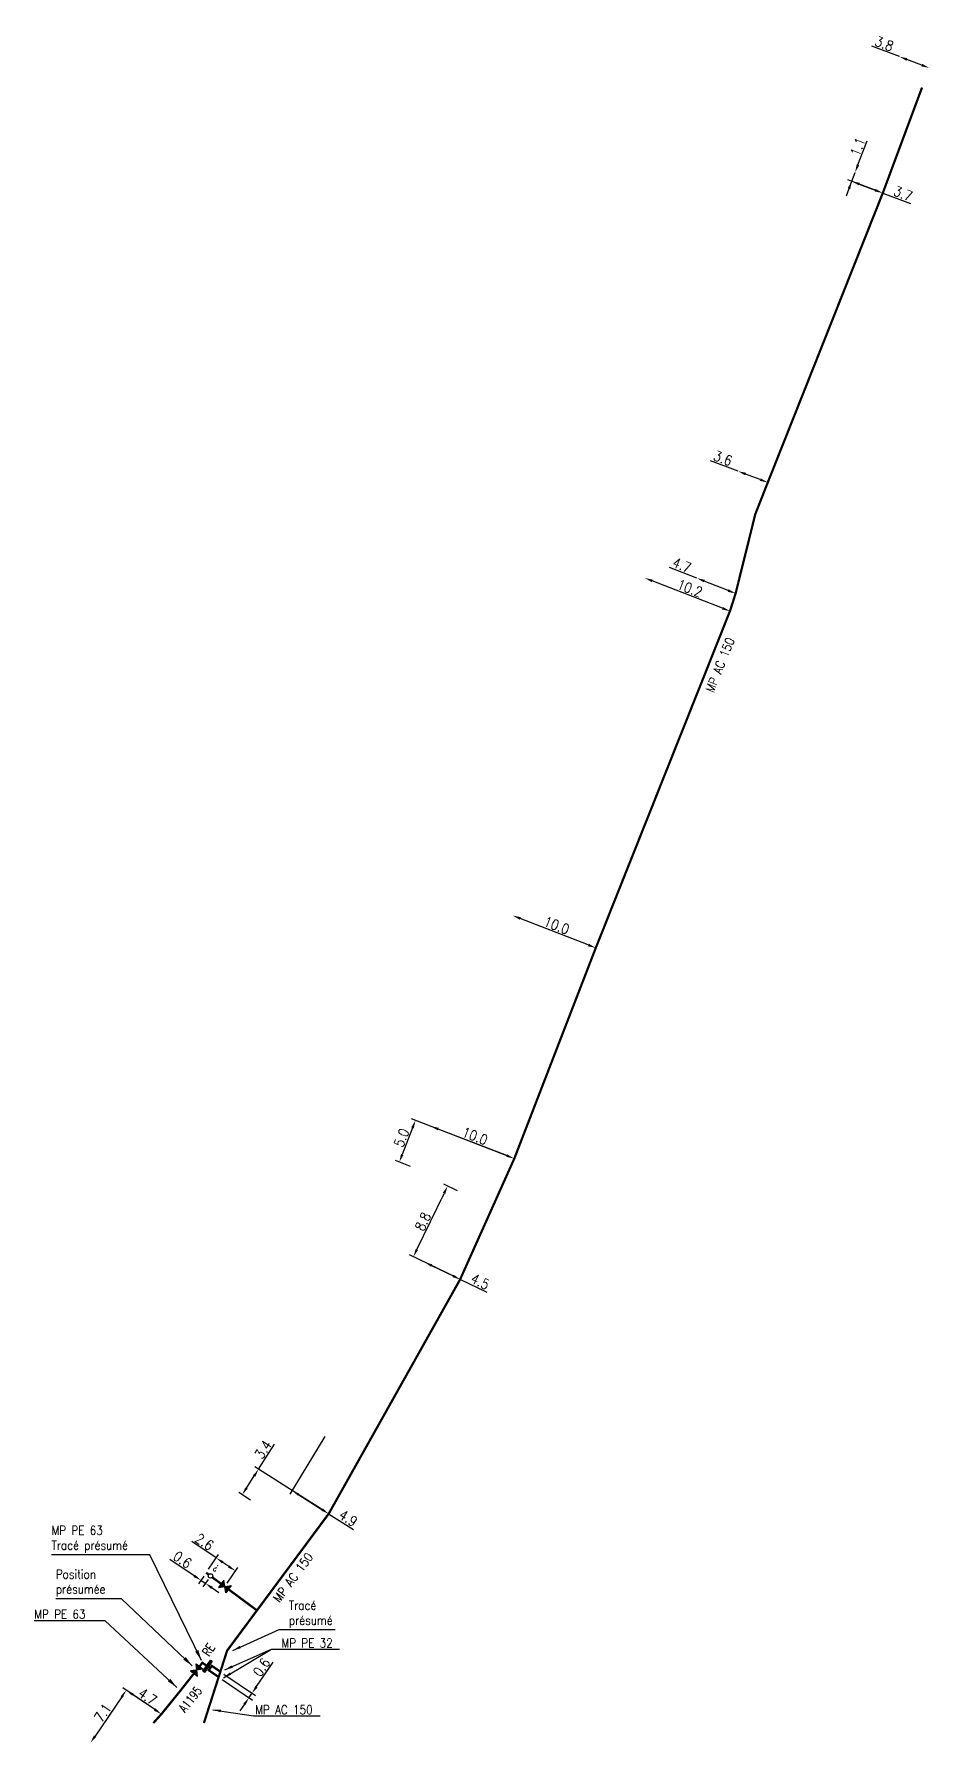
# Model space of a CAD drawing. Header units: millimetres. Extents: x 184308 to 185001, y 126998 to 128012.
# Drawn here: x 184900.9 to 185001, y 126997.8 to 127188.5 of the extents above; entities that cross this region are included whole.
import ezdxf
from ezdxf.enums import TextEntityAlignment as Align

# ---------------------------------------------------------------- set-up
doc = ezdxf.new("R2010")
doc.units = ezdxf.units.MM
doc.header["$PDMODE"] = 34
doc.linetypes.add('G_RAC_AP', pattern=[3.5, 2, -1.5])
doc.layers.get('0').update_dxf_attribs({"linetype": 'CONTINUOUS'})
doc.layers.get('DEFPOINTS').update_dxf_attribs({"linetype": 'CONTINUOUS'})
for name, color, linetype in [('G_120', 4, 'CONTINUOUS'), ('G_170', 7, 'CONTINUOUS'), ('G_300', 7, 'CONTINUOUS'), ('G_340', 7, 'CONTINUOUS')]:
    doc.layers.add(name, color=color, linetype=linetype)
doc.styles.add('G_ROMANS', font='ROMANS.SHX', dxfattribs={"width": 0.75})
doc.styles.get("Standard").update_dxf_attribs({"font": 'romans.shx', "width": 0.85})
doc.linetypes.add('G_typB_AP', pattern='A,5,-0.3,["o",Standard,S=1.5,R=0,X=0,Y=-0.5],-1.65', length=6.95)
doc.linetypes.add('G_TYPB_PE', pattern='A,5,-0.3,["o",Standard,S=1.5,R=0,X=0,Y=-0.5],-1.65', length=6.95)
doc.dimstyles.get("Standard").update_dxf_attribs({"dimtxt": 1.5, "dimasz": 1.2, "dimexe": 0.625, "dimexo": 0.625, "dimgap": 0.25, "dimtad": 1, "dimdec": 1, "dimzin": 0, "dimdsep": 46, "dimtxsty": 'Standard', "dimcen": -0.5, "dimadec": 0, "dimazin": 0, "dimtfac": 1, "dimtdec": 1, "dimtmove": 0, "dimatfit": 3, "dimfxl": 0, "dimtolj": 1, "dimtzin": 0, "dimarcsym": 0})

# ---------------------------------------------------------------- blocks, each defined once
blk = doc.blocks.new('*D188')
at = {"layer": 'DEFPOINTS', "color": 0, "linetype": 'Continuous', "transparency": 16777216}
for p in [(184941.68, 127062.61), (184954.51, 127063), (184943.38, 127061.95)]:
    blk.add_point(p, dxfattribs=at)
at = {"layer": 'G_120', "color": 0, "linetype": 'Continuous', "lineweight": -2, "transparency": 16777216}
for p, q in [((184943.16, 127066.43), (184942.01, 127063.45)), ((184954.07, 127063.17), (184943.05, 127067.44)), ((184942.94, 127062.12), (184941.25, 127062.78))]:
    blk.add_line(p, q, dxfattribs=at)
at = {"layer": 'G_120', "color": 0, "linetype": 'Continuous', "transparency": 16777216}
for points in [[(184943.02, 127066.49), (184943.3, 127066.38), (184943.49, 127067.27)], [(184941.87, 127063.5), (184942.15, 127063.4), (184941.68, 127062.61)]]:
    blk.add_solid(points, dxfattribs=at)
at = {"layer": 'G_120', "color": 0, "linetype": 'Continuous', "transparency": 16777216, "insert": (184941.93, 127065.32), "char_height": 1.125, "attachment_point": 5, "rotation": 68.8178}
blk.add_mtext('\\A1;5.0', dxfattribs=at)
blk = doc.blocks.new('*D189')
at = {"layer": 'DEFPOINTS', "color": 0, "linetype": 'Continuous', "transparency": 16777216}
for p in [(184945.19, 127066.62), (184945.19, 127066.62), (184954.51, 127063)]:
    blk.add_point(p, dxfattribs=at)
at = {"layer": 'G_120', "color": 0, "linetype": 'Continuous', "lineweight": -2, "transparency": 16777216}
blk.add_line((184953.67, 127063.33), (184946.02, 127066.29), dxfattribs=at)
at = {"layer": 'G_120', "color": 0, "linetype": 'Continuous', "transparency": 16777216}
for points in [[(184946.08, 127066.43), (184945.97, 127066.15), (184945.19, 127066.62)], [(184953.72, 127063.47), (184953.62, 127063.19), (184954.51, 127063)]]:
    blk.add_solid(points, dxfattribs=at)
at = {"layer": 'G_120', "color": 0, "linetype": 'Continuous', "transparency": 16777216, "insert": (184950.12, 127065.51), "char_height": 1.125, "attachment_point": 5, "rotation": 338.8178}
blk.add_mtext('\\A1;10.0', dxfattribs=at)
blk = doc.blocks.new('*D190')
at = {"layer": 'DEFPOINTS', "color": 0, "linetype": 'Continuous', "transparency": 16777216}
for p in [(184944.48, 127051.45), (184944.48, 127051.45), (184948.49, 127049.51)]:
    blk.add_point(p, dxfattribs=at)
at = {"layer": 'G_120', "color": 0, "linetype": 'Continuous', "lineweight": -2, "transparency": 16777216}
for p, q in [((184945.29, 127051.06), (184947.68, 127049.9)), ((184948.49, 127049.51), (184951.44, 127048.08))]:
    blk.add_line(p, q, dxfattribs=at)
at = {"layer": 'G_120', "color": 0, "linetype": 'Continuous', "transparency": 16777216}
for points in [[(184945.36, 127051.19), (184945.23, 127050.92), (184944.48, 127051.45)], [(184947.74, 127050.04), (184947.61, 127049.77), (184948.49, 127049.51)]]:
    blk.add_solid(points, dxfattribs=at)
at = {"layer": 'G_120', "color": 0, "linetype": 'Continuous', "transparency": 16777216, "insert": (184950.7, 127049.27), "char_height": 1.125, "attachment_point": 5, "rotation": 334.1463}
blk.add_mtext('\\A1;4.5', dxfattribs=at)
blk = doc.blocks.new('*D191')
at = {"layer": 'DEFPOINTS', "color": 0, "linetype": 'Continuous', "transparency": 16777216}
for p in [(184954.33, 127090.13), (184954.33, 127090.13), (184963.6, 127086.51)]:
    blk.add_point(p, dxfattribs=at)
at = {"layer": 'G_120', "color": 0, "linetype": 'Continuous', "lineweight": -2, "transparency": 16777216}
blk.add_line((184962.76, 127086.84), (184955.17, 127089.8), dxfattribs=at)
at = {"layer": 'G_120', "color": 0, "linetype": 'Continuous', "transparency": 16777216}
for points in [[(184955.23, 127089.94), (184955.12, 127089.66), (184954.33, 127090.13)], [(184962.82, 127086.98), (184962.71, 127086.7), (184963.6, 127086.51)]]:
    blk.add_solid(points, dxfattribs=at)
at = {"layer": 'G_120', "color": 0, "linetype": 'Continuous', "transparency": 16777216, "insert": (184959.24, 127089.02), "char_height": 1.125, "attachment_point": 5, "rotation": 338.7024}
blk.add_mtext('\\A1;10.0', dxfattribs=at)
blk = doc.blocks.new('*D192')
at = {"layer": 'DEFPOINTS', "color": 0, "linetype": 'Continuous', "transparency": 16777216}
for p in [(184974.88, 127127.78), (184974.88, 127127.78), (184979.2, 127126.07)]:
    blk.add_point(p, dxfattribs=at)
at = {"layer": 'G_120', "color": 0, "linetype": 'Continuous', "lineweight": -2, "transparency": 16777216}
for p, q in [((184974.88, 127127.78), (184971.83, 127128.98)), ((184978.36, 127126.4), (184975.71, 127127.45))]:
    blk.add_line(p, q, dxfattribs=at)
at = {"layer": 'G_120', "color": 0, "linetype": 'Continuous', "transparency": 16777216}
for points in [[(184975.77, 127127.59), (184975.66, 127127.31), (184974.88, 127127.78)], [(184978.42, 127126.54), (184978.31, 127126.26), (184979.2, 127126.07)]]:
    blk.add_solid(points, dxfattribs=at)
at = {"layer": 'G_120', "color": 0, "linetype": 'Continuous', "transparency": 16777216, "insert": (184973.21, 127129.24), "char_height": 1.125, "attachment_point": 5, "rotation": 338.4115}
blk.add_mtext('\\A1;4.7', dxfattribs=at)
blk = doc.blocks.new('*D193')
at = {"layer": 'DEFPOINTS', "color": 0, "linetype": 'Continuous', "transparency": 16777216}
for p in [(184969.07, 127127.8), (184969.07, 127127.8), (184978.57, 127124.1)]:
    blk.add_point(p, dxfattribs=at)
at = {"layer": 'G_120', "color": 0, "linetype": 'Continuous', "lineweight": -2, "transparency": 16777216}
blk.add_line((184977.73, 127124.42), (184969.9, 127127.47), dxfattribs=at)
at = {"layer": 'G_120', "color": 0, "linetype": 'Continuous', "transparency": 16777216}
for points in [[(184969.96, 127127.61), (184969.85, 127127.33), (184969.07, 127127.8)], [(184977.79, 127124.56), (184977.68, 127124.28), (184978.57, 127124.1)]]:
    blk.add_solid(points, dxfattribs=at)
at = {"layer": 'G_120', "color": 0, "linetype": 'Continuous', "transparency": 16777216, "insert": (184974.09, 127126.65), "char_height": 1.125, "attachment_point": 5, "rotation": 338.7024}
blk.add_mtext('\\A1;10.2', dxfattribs=at)
blk = doc.blocks.new('*D194')
at = {"layer": 'DEFPOINTS', "color": 0, "linetype": 'Continuous', "transparency": 16777216}
for p in [(184979.47, 127139.72), (184979.47, 127139.72), (184982.79, 127138.46)]:
    blk.add_point(p, dxfattribs=at)
at = {"layer": 'G_120', "color": 0, "linetype": 'Continuous', "lineweight": -2, "transparency": 16777216}
for p, q in [((184979.47, 127139.72), (184976.41, 127140.88)), ((184981.95, 127138.78), (184980.31, 127139.4))]:
    blk.add_line(p, q, dxfattribs=at)
at = {"layer": 'G_120', "color": 0, "linetype": 'Continuous', "transparency": 16777216}
for points in [[(184980.37, 127139.54), (184980.26, 127139.26), (184979.47, 127139.72)], [(184982, 127138.92), (184981.9, 127138.64), (184982.79, 127138.46)]]:
    blk.add_solid(points, dxfattribs=at)
at = {"layer": 'G_120', "color": 0, "linetype": 'Continuous', "transparency": 16777216, "insert": (184977.78, 127141.16), "char_height": 1.125, "attachment_point": 5, "rotation": 339.2217}
blk.add_mtext('\\A1;3.6', dxfattribs=at)
blk = doc.blocks.new('*D195')
at = {"layer": 'DEFPOINTS', "color": 0, "linetype": 'Continuous', "transparency": 16777216}
for p in [(184992.53, 127173.06), (184992.53, 127173.06), (184995.62, 127170.76)]:
    blk.add_point(p, dxfattribs=at)
at = {"layer": 'G_120', "color": 0, "linetype": 'Continuous', "lineweight": -2, "transparency": 16777216}
for p, q in [((184992.85, 127173.9), (184993.88, 127176.58)), ((184992.16, 127172.08), (184992.53, 127173.06)), ((184991.84, 127171.24), (184991.52, 127170.4)), ((184995.18, 127170.93), (184991.72, 127172.25))]:
    blk.add_line(p, q, dxfattribs=at)
at = {"layer": 'G_120', "color": 0, "linetype": 'Continuous', "transparency": 16777216}
for points in [[(184992.71, 127173.96), (184992.99, 127173.85), (184992.53, 127173.06)], [(184991.7, 127171.3), (184991.98, 127171.19), (184992.16, 127172.08)]]:
    blk.add_solid(points, dxfattribs=at)
at = {"layer": 'G_120', "color": 0, "linetype": 'Continuous', "transparency": 16777216, "insert": (184992.83, 127175.93), "char_height": 1.125, "attachment_point": 5, "rotation": 69.0898}
blk.add_mtext('\\A1;1.1', dxfattribs=at)
blk = doc.blocks.new('*D196')
at = {"layer": 'DEFPOINTS', "color": 0, "linetype": 'Continuous', "transparency": 16777216}
for p in [(184992.53, 127173.06), (184992.16, 127172.08), (184995.62, 127170.76)]:
    blk.add_point(p, dxfattribs=at)
at = {"layer": 'G_120', "color": 0, "linetype": 'Continuous', "lineweight": -2, "transparency": 16777216}
for p, q in [((184992.37, 127172.63), (184991.99, 127171.65)), ((184993, 127171.76), (184994.77, 127171.08)), ((184995.62, 127170.76), (184998.72, 127169.58))]:
    blk.add_line(p, q, dxfattribs=at)
at = {"layer": 'G_120', "color": 0, "linetype": 'Continuous', "transparency": 16777216}
for points in [[(184993.05, 127171.9), (184992.95, 127171.62), (184992.16, 127172.08)], [(184994.83, 127171.22), (184994.72, 127170.94), (184995.62, 127170.76)]]:
    blk.add_solid(points, dxfattribs=at)
at = {"layer": 'G_120', "color": 0, "linetype": 'Continuous', "transparency": 16777216, "insert": (184997.88, 127170.7), "char_height": 1.125, "attachment_point": 5, "rotation": 339.0898}
blk.add_mtext('\\A1;3.7', dxfattribs=at)
blk = doc.blocks.new('*D197')
at = {"layer": 'DEFPOINTS', "color": 0, "linetype": 'Continuous', "transparency": 16777216}
for p in [(184997.47, 127185.99), (184997.47, 127185.99), (185000.81, 127184.73)]:
    blk.add_point(p, dxfattribs=at)
at = {"layer": 'G_120', "color": 0, "linetype": 'Continuous', "lineweight": -2, "transparency": 16777216}
for p, q in [((184997.47, 127185.99), (184994.4, 127187.15)), ((184999.97, 127185.04), (184998.31, 127185.67)), ((185000.98, 127185.16), (185000.98, 127185.16))]:
    blk.add_line(p, q, dxfattribs=at)
at = {"layer": 'G_120', "color": 0, "linetype": 'Continuous', "transparency": 16777216}
for points in [[(184998.36, 127185.81), (184998.26, 127185.53), (184997.47, 127185.99)], [(185000.02, 127185.18), (184999.92, 127184.9), (185000.81, 127184.73)]]:
    blk.add_solid(points, dxfattribs=at)
at = {"layer": 'G_120', "color": 0, "linetype": 'Continuous', "transparency": 16777216, "insert": (184995.78, 127187.43), "char_height": 1.125, "attachment_point": 5, "rotation": 339.3255}
blk.add_mtext('\\A1;3.8', dxfattribs=at)
blk = doc.blocks.new('*D198')
at = {"layer": 'DEFPOINTS', "color": 0, "linetype": 'Continuous', "transparency": 16777216}
for p in [(184924.15, 127025.47), (184925.47, 127024.63), (184933.8, 127023.35)]:
    blk.add_point(p, dxfattribs=at)
at = {"layer": 'G_120', "color": 0, "linetype": 'Continuous', "lineweight": -2, "transparency": 16777216}
for p, q in [((184925.98, 127028.34), (184927.76, 127031.14)), ((184933.41, 127023.61), (184925.58, 127028.59)), ((184924.63, 127026.23), (184925.49, 127027.58)), ((184925.07, 127024.89), (184923.76, 127025.72))]:
    blk.add_line(p, q, dxfattribs=at)
at = {"layer": 'G_120', "color": 0, "linetype": 'Continuous', "transparency": 16777216}
for points in [[(184925.37, 127027.66), (184925.62, 127027.5), (184925.98, 127028.34)], [(184924.51, 127026.31), (184924.76, 127026.15), (184924.15, 127025.47)]]:
    blk.add_solid(points, dxfattribs=at)
at = {"layer": 'G_120', "color": 0, "linetype": 'Continuous', "transparency": 16777216, "insert": (184926.48, 127030.52), "char_height": 1.125, "attachment_point": 5, "rotation": 57.509}
blk.add_mtext('\\A1;3.4', dxfattribs=at)
blk = doc.blocks.new('*D199')
at = {"layer": 'DEFPOINTS', "color": 0, "linetype": 'Continuous', "transparency": 16777216}
for p in [(184933.63, 127032.39), (184929.71, 127025.96), (184933.8, 127023.35)]:
    blk.add_point(p, dxfattribs=at)
at = {"layer": 'G_120', "color": 0, "linetype": 'Continuous', "lineweight": -2, "transparency": 16777216}
for p, q in [((184933.38, 127031.99), (184929.47, 127025.56)), ((184930.47, 127025.48), (184933.04, 127023.84)), ((184933.8, 127023.35), (184936.56, 127021.6))]:
    blk.add_line(p, q, dxfattribs=at)
at = {"layer": 'G_120', "color": 0, "linetype": 'Continuous', "transparency": 16777216}
for points in [[(184930.55, 127025.6), (184930.39, 127025.35), (184929.71, 127025.96)], [(184933.13, 127023.96), (184932.96, 127023.71), (184933.8, 127023.35)]]:
    blk.add_solid(points, dxfattribs=at)
at = {"layer": 'G_120', "color": 0, "linetype": 'Continuous', "transparency": 16777216, "insert": (184935.98, 127022.86), "char_height": 1.125, "attachment_point": 5, "rotation": 327.509}
blk.add_mtext('\\A1;4.9', dxfattribs=at)
blk = doc.blocks.new('*D200')
at = {"layer": 'DEFPOINTS', "color": 0, "linetype": 'Continuous', "transparency": 16777216}
for p in [(184947.06, 127059.92), (184948.58, 127059.19), (184948.49, 127049.51)]:
    blk.add_point(p, dxfattribs=at)
at = {"layer": 'G_120', "color": 0, "linetype": 'Continuous', "lineweight": -2, "transparency": 16777216}
for p, q in [((184943.64, 127052.86), (184946.67, 127059.11)), ((184948.16, 127059.39), (184946.64, 127060.13)), ((184948.07, 127049.71), (184942.83, 127052.25))]:
    blk.add_line(p, q, dxfattribs=at)
at = {"layer": 'G_120', "color": 0, "linetype": 'Continuous', "transparency": 16777216}
for points in [[(184946.54, 127059.18), (184946.81, 127059.05), (184947.06, 127059.92)], [(184943.51, 127052.92), (184943.78, 127052.79), (184943.25, 127052.05)]]:
    blk.add_solid(points, dxfattribs=at)
at = {"layer": 'G_120', "color": 0, "linetype": 'Continuous', "transparency": 16777216, "insert": (184944.32, 127055.97), "char_height": 1.125, "attachment_point": 5, "rotation": 64.1463}
blk.add_mtext('\\A1;8.8', dxfattribs=at)
blk = doc.blocks.new('*D201')
at = {"layer": 'DEFPOINTS', "color": 0, "linetype": 'Continuous', "transparency": 16777216}
for p in [(184911.22, 127003.67), (184911.22, 127003.67), (184915.14, 127001)]:
    blk.add_point(p, dxfattribs=at)
at = {"layer": 'G_120', "color": 0, "linetype": 'Continuous', "lineweight": -2, "transparency": 16777216}
blk.add_line((184914.39, 127001.51), (184911.96, 127003.16), dxfattribs=at)
at = {"layer": 'G_120', "color": 0, "linetype": 'Continuous', "transparency": 16777216}
for points in [[(184912.05, 127003.28), (184911.88, 127003.04), (184911.22, 127003.67)], [(184914.48, 127001.63), (184914.31, 127001.38), (184915.14, 127001)]]:
    blk.add_solid(points, dxfattribs=at)
at = {"layer": 'G_120', "color": 0, "linetype": 'Continuous', "transparency": 16777216, "insert": (184913.6, 127002.95), "char_height": 1.125, "attachment_point": 5, "rotation": 325.8248}
blk.add_mtext('\\A1;4.7', dxfattribs=at)
blk = doc.blocks.new('G_300_04')
at = {"linetype": 'Continuous'}
h = blk.add_hatch(color=0, dxfattribs=at)
h.paths.add_polyline_path([(-0.5, 0.5), (-0.5, -0.5), (0, 0)])
h.paths.add_polyline_path([(0.5, 0.5), (0, 0), (0.5, -0.5)])
at = {"color": 0, "linetype": 'Continuous', "flags": 128}
blk.add_lwpolyline([(-0.5, -0.5), (0.5, 0.5), (0.5, -0.5), (-0.5, 0.5)], close=True, dxfattribs=at)
at = {"color": 0, "linetype": 'Continuous', "width": 0.75}
blk.add_attdef('NUM', text='', height=1, dxfattribs=at).set_placement((0, 1.78), align=Align.MIDDLE_CENTER)
at = {"color": 0, "linetype": 'Continuous', "width": 0.75, "flags": 3}
for tag, p in [('DEF_LEG', (0, -5)), ('DEF_COUP', (0, -7.5)), ('DEF_TYPE', (0, -10))]:
    blk.add_attdef(tag, text='', height=1.2, dxfattribs=at).set_placement(p, align=Align.MIDDLE)
blk = doc.blocks.new('*D202')
at = {"layer": 'DEFPOINTS', "color": 0, "linetype": 'Continuous', "transparency": 16777216}
for p in [(184921.53, 127005.13), (184921.72, 127005.73), (184924.91, 127002.83)]:
    blk.add_point(p, dxfattribs=at)
at = {"layer": 'G_120', "color": 0, "linetype": 'Continuous', "lineweight": -2, "transparency": 16777216}
for p, q in [((184922.11, 127005.47), (184925.63, 127003.07)), ((184925.75, 127004.08), (184927.6, 127006.79)), ((184921.91, 127004.87), (184925.3, 127002.57)), ((184924.91, 127002.83), (184925.25, 127003.33)), ((184924.4, 127002.09), (184923.9, 127001.35))]:
    blk.add_line(p, q, dxfattribs=at)
at = {"layer": 'G_120', "color": 0, "linetype": 'Continuous', "transparency": 16777216}
for points in [[(184925.63, 127004.16), (184925.88, 127003.99), (184925.25, 127003.33)], [(184924.28, 127002.17), (184924.53, 127002.01), (184924.91, 127002.83)]]:
    blk.add_solid(points, dxfattribs=at)
at = {"layer": 'G_120', "color": 0, "linetype": 'Continuous', "transparency": 16777216, "insert": (184926.31, 127006.22), "char_height": 1.125, "attachment_point": 5, "rotation": 55.7929}
blk.add_mtext('\\A1;0.6', dxfattribs=at)
blk = doc.blocks.new('*D203')
at = {"layer": 'DEFPOINTS', "color": 0, "transparency": 16777216}
for p in [(184921.25, 127018.43), (184920.13, 127016.78), (184922.22, 127015.23)]:
    blk.add_point(p, dxfattribs=at)
at = {"layer": 'G_300', "color": 0, "lineweight": -2, "transparency": 16777216}
for p, q in [((184921.25, 127018.43), (184918.54, 127020.27)), ((184920.39, 127017.17), (184921.51, 127018.82)), ((184922.65, 127017.47), (184921.99, 127017.92)), ((184922.48, 127015.62), (184923.66, 127017.36))]:
    blk.add_line(p, q, dxfattribs=at)
at = {"layer": 'G_300', "color": 0, "transparency": 16777216}
for points in [[(184922.08, 127018.05), (184921.91, 127017.8), (184921.25, 127018.43)], [(184922.74, 127017.6), (184922.57, 127017.35), (184923.4, 127016.97)]]:
    blk.add_solid(points, dxfattribs=at)
at = {"layer": 'G_300', "color": 0, "transparency": 16777216, "insert": (184919.94, 127020.22), "char_height": 1.125, "attachment_point": 5, "rotation": 325.7929}
blk.add_mtext('\\A1;2.6', dxfattribs=at)
blk = doc.blocks.new('*D204')
at = {"layer": 'DEFPOINTS', "color": 0, "transparency": 16777216}
for p in [(184920.13, 127016.78), (184920.61, 127016.42), (184919.55, 127015.92)]:
    blk.add_point(p, dxfattribs=at)
at = {"layer": 'G_300', "color": 0, "lineweight": -2, "transparency": 16777216}
for p, q in [((184918.8, 127016.43), (184916.09, 127018.27)), ((184919.86, 127016.39), (184919.28, 127015.54)), ((184920.04, 127015.59), (184919.55, 127015.92)), ((184920.34, 127016.03), (184919.78, 127015.2)), ((184920.79, 127015.08), (184921.53, 127014.58))]:
    blk.add_line(p, q, dxfattribs=at)
at = {"layer": 'G_300', "color": 0, "transparency": 16777216}
for points in [[(184918.89, 127016.55), (184918.72, 127016.31), (184919.55, 127015.92)], [(184920.87, 127015.21), (184920.7, 127014.96), (184920.04, 127015.59)]]:
    blk.add_solid(points, dxfattribs=at)
at = {"layer": 'G_300', "color": 0, "transparency": 16777216, "insert": (184917.49, 127018.23), "char_height": 1.125, "attachment_point": 5, "rotation": 325.7929}
blk.add_mtext('\\A1;0.6', dxfattribs=at)
blk = doc.blocks.new('G_340_17')
at = {"linetype": 'Continuous'}
blk.add_hatch(color=0, dxfattribs=at).paths.add_polyline_path([(0.12, 0.75), (-0.12, 0.75), (-0.12, -0.75), (0.12, -0.75)])
at = {"color": 0, "linetype": 'Continuous'}
blk.add_lwpolyline([(-0.12, 0.75), (0.12, 0.75), (0.12, -0.75), (-0.12, -0.75)], close=True, dxfattribs=at)
at = {"color": 0, "linetype": 'Continuous', "width": 0.75}
for tag, height, flags, p in [('RE', 1, 8, (0, 1.91)), ('DEF_LEG', 1.2, 3, (0, -5)), ('DEF_COUP', 1.2, 3, (0, -7.5)), ('DEF_TYPE', 1.2, 3, (0, -10))]:
    blk.add_attdef(tag, text='', height=height, dxfattribs=dict(at, flags=flags)).set_placement(p, align=Align.MIDDLE)
blk = doc.blocks.new('G_300_15')
at = {"color": 0, "linetype": 'Continuous'}
blk.add_circle((0, 0), 0.5, dxfattribs=at)
at = {"color": 0, "linetype": 'Continuous', "style": 'G_ROMANS', "width": 0.75}
blk.add_text('?', height=1.5, dxfattribs=at).set_placement((0, -2.1), align=Align.MIDDLE_CENTER)
at = {"color": 0, "linetype": 'Continuous', "width": 0.75}
blk.add_attdef('TYP', text='', height=1.5, dxfattribs=at).set_placement((0, 1.85), align=Align.MIDDLE_CENTER)
at = {"color": 0, "linetype": 'Continuous', "width": 0.75, "flags": 1}
blk.add_attdef('NUM', text='', height=1.2, dxfattribs=at).set_placement((0, -1.2), align=Align.MIDDLE_CENTER)
at = {"color": 0, "linetype": 'Continuous', "width": 0.75, "flags": 3}
for tag, p in [('DEF_COUP', (0, -7.5)), ('DEF_LEG', (0, -5)), ('DEF_TYPE', (0, -10))]:
    blk.add_attdef(tag, text='', height=1.2, dxfattribs=at).set_placement(p, align=Align.MIDDLE)
blk = doc.blocks.new('*D216')
at = {"layer": 'DEFPOINTS', "color": 0, "linetype": 'Continuous', "transparency": 16777216}
for p in [(184915.14, 127001), (184907.23, 126997.79), (184907.23, 126997.79)]:
    blk.add_point(p, dxfattribs=at)
at = {"layer": 'G_120', "color": 0, "linetype": 'Continuous', "lineweight": -2, "transparency": 16777216}
for p, q in [((184914.75, 127001.27), (184910.83, 127003.93)), ((184910.71, 127002.92), (184907.74, 126998.54))]:
    blk.add_line(p, q, dxfattribs=at)
at = {"layer": 'G_120', "color": 0, "linetype": 'Continuous', "transparency": 16777216}
for points in [[(184910.59, 127003), (184910.84, 127002.84), (184911.22, 127003.67)], [(184907.61, 126998.62), (184907.86, 126998.45), (184907.23, 126997.79)]]:
    blk.add_solid(points, dxfattribs=at)
at = {"layer": 'G_120', "color": 0, "linetype": 'Continuous', "transparency": 16777216, "insert": (184908.6, 127001.15), "char_height": 1.125, "attachment_point": 5, "rotation": 55.8248}
blk.add_mtext('\\A1;7.1', dxfattribs=at)

msp = doc.modelspace()

# ---------------------------------------------------------------- linework, layer by layer
at = {"layer": 'G_120', "linetype": 'G_typB_AP', "ltscale": 0.5, "flags": 128}
msp.add_lwpolyline([(185000, 127182.54, 0.25, 0.25, 0), (184995.62, 127170.76, 0.25, 0.25, 0), (184982.79, 127138.46, 0.25, 0.25, 0), (184981.4, 127134.93, 0.25, 0.25, 0), (184979.2, 127126.07, 0.25, 0.25, 0), (184978.57, 127124.1, 0.25, 0.25, 0), (184963.6, 127086.51, 0.25, 0.25, 0), (184954.51, 127063, 0.25, 0.25, 0), (184948.47, 127049.52, 0.25, 0.25, 0), (184933.8, 127023.35, 0.25, 0.25, 0), (184922.47, 127008.08, 0.25, 0.25, 0), (184919.88, 127000, 0, 0, 0)], format="xyseb", dxfattribs=at)
at = {"layer": 'G_120', "linetype": 'G_typB_AP', "ltscale": 0.5, "const_width": 0.25, "flags": 128}
msp.add_lwpolyline([(184921.9, 127015.46), (184921.95, 127015.43)], dxfattribs=at)
at = {"layer": 'G_120', "linetype": 'G_TYPB_PE', "ltscale": 0.5, "const_width": 0.25, "flags": 128}
for points in [[(184919.39, 127006.31), (184919.71, 127006.73), (184920.28, 127006.34)], [(184920.28, 127006.34), (184920.59, 127006.13)], [(184921.72, 127005.73), (184920.76, 127006.38), (184920.42, 127005.89), (184921.53, 127005.13)]]:
    msp.add_lwpolyline(points, dxfattribs=at)
at = {"layer": 'G_120', "linetype": 'G_TYPB_PE', "ltscale": 0.5, "flags": 128}
msp.add_lwpolyline([(184914.24, 127000, 0.25, 0.25, 0), (184915.14, 127001, 0.25, 0.25, 0), (184917.25, 127003.6, 0.25, 0.25, 0), (184918.77, 127005.53, 0, 0, 0)], format="xyseb", dxfattribs=at)
at = {"layer": 'G_170', "linetype": 'G_RAC_AP', "ltscale": 0.5, "const_width": 0.25}
for points in [[(184920.13, 127016.78), (184920.41, 127016.57)], [(184920.81, 127016.27), (184921.81, 127015.53)], [(184922.62, 127014.93), (184925.8, 127012.57)]]:
    msp.add_lwpolyline(points, dxfattribs=at)

# ---------------------------------------------------------------- block references
at = {"layer": 'G_300', "xscale": 0.5000000000010896, "yscale": 0.5000000000010896, "zscale": 0.5000000000010896, "rotation": 145.3595001501783}
msp.add_blockref('G_300_15', (184920.61, 127016.42), dxfattribs=at)
at = {"layer": 'G_300', "rotation": 323.4297116222917}
msp.add_blockref('G_300_04', (184922.22, 127015.23), dxfattribs=at)
at = {"layer": 'G_300'}
ref = msp.add_blockref('G_300_04', (184919.08, 127005.92), dxfattribs=dict(at, rotation=51.31224789341683))
ref.add_attrib('NUM', 'A1195', dxfattribs={"layer": '0', "color": 0, "linetype": 'Continuous', "height": 1, "rotation": 51.3122, "style": 'G_ROMANS', "width": 0.75}).set_placement((184918.37, 127002.64), align=Align.MIDDLE)
at = {"layer": 'G_340'}
ref = msp.add_blockref('G_340_17', (184920.28, 127006.34), dxfattribs=dict(at, rotation=325.7928711040138))
ref.add_attrib('RE', 'RE', dxfattribs={"layer": '0', "color": 0, "linetype": 'Continuous', "height": 1, "rotation": 55.7929, "width": 0.75}).set_placement((184920.4, 127008.18), align=Align.MIDDLE)

# ---------------------------------------------------------------- texts
at = {"layer": 'G_120', "linetype": 'Continuous', "width": 0.85}
for rotation, p in [(68.2857, (184977.46, 127118.09)), (53.4297, (184929.82, 127016.24))]:
    msp.add_text('MP AC 150', height=1, rotation=rotation, dxfattribs=at).set_placement(p, align=Align.MIDDLE)
at = {"layer": 'G_120', "linetype": 'Continuous', "char_height": 1, "attachment_point": 7}
for s, insert in [('MP PE 63\\PTracé présumé', (184902.88, 127019.01)), ('MP PE 63', (184900.95, 127011.65))]:
    msp.add_mtext(s, dxfattribs=dict(at, insert=insert))
at = {"layer": 'G_120', "char_height": 1, "attachment_point": 7}
for s, insert in [('Tracé\\Pprésumé', (184929.36, 127010.63)), ('MP PE 32', (184928.53, 127008.43)), ('MP AC 150', (184925.6, 127000.98))]:
    msp.add_mtext(s, dxfattribs=dict(at, insert=insert))
at = {"layer": 'G_300', "insert": (184903.36, 127014.11), "char_height": 1, "attachment_point": 7}
msp.add_mtext('Position\\Pprésumée', dxfattribs=at)

# ---------------------------------------------------------------- dimensions: what is measured, and where the dimension line sits
at = {"layer": 'G_120', "linetype": 'Continuous'}
for base, p1, p2, angle, text, picture, middle in [((184997.47, 127185.99), (185000.81, 127184.73), (184997.47, 127185.99), 339.3255, '3.8', '*D197', (184995.51, 127186.73)), ((184947.06, 127059.92), (184948.49, 127049.51), (184948.58, 127059.19), 244.1463, '8.8', '*D200', (184944.99, 127055.65)), ((184929.71, 127025.96), (184933.8, 127023.35), (184933.63, 127032.39), 327.509, '4.9', '*D199', (184935.58, 127022.23))]:
    dim = msp.add_linear_dim(base=base, p1=p1, p2=p2, angle=angle, text=text, dimstyle='Standard', override={"dimscale": 0.75}, dxfattribs=at)
    dim.commit()
    dim.dimension.update_dxf_attribs({"geometry": picture, "text_midpoint": middle, "dimtype": 160})
for base, p1, p2, angle, picture, middle in [((184992.53, 127173.06), (184995.62, 127170.76), (184992.53, 127173.06), 249.0898, '*D195', (184993.53, 127175.66)), ((184992.16, 127172.08), (184995.62, 127170.76), (184992.53, 127173.06), 339.0898, '*D196', (184997.61, 127170)), ((184979.47, 127139.72), (184982.79, 127138.46), (184979.47, 127139.72), 339.2217, '*D194', (184977.52, 127140.46)), ((184974.8761, 127127.7783), (184979.1999, 127126.0674), (184974.8761, 127127.7783), 338.4115, '*D192', (184972.9334, 127128.547)), ((184969.07, 127127.8), (184978.57, 127124.1), (184969.07, 127127.8), 338.7024, '*D193', (184973.82, 127125.95)), ((184954.3327, 127090.1285), (184963.6032, 127086.5146), (184954.3327, 127090.1285), 338.7024, '*D191', (184958.9679, 127088.3215)), ((184941.68, 127062.61), (184954.51, 127063), (184943.38, 127061.95), 68.8178, '*D188', (184942.63, 127065.05)), ((184945.19, 127066.62), (184954.51, 127063), (184945.19, 127066.62), 338.8178, '*D189', (184949.85, 127064.81)), ((184944.48, 127051.45), (184948.49, 127049.51), (184944.48, 127051.45), 334.1463, '*D190', (184950.37, 127048.6)), ((184924.15, 127025.47), (184933.8, 127023.35), (184925.47, 127024.63), 57.509, '*D198', (184927.11, 127030.12)), ((184924.91, 127002.83), (184921.72, 127005.73), (184921.53, 127005.13), 55.7929, '*D202', (184926.93, 127005.8)), ((184911.22, 127003.67), (184915.14, 127001), (184911.22, 127003.67), 325.8248, '*D201', (184913.18, 127002.33))]:
    dim = msp.add_linear_dim(base=base, p1=p1, p2=p2, angle=angle, dimstyle='Standard', override={"dimscale": 0.75}, dxfattribs=at)
    dim.commit()
    dim.dimension.update_dxf_attribs({"geometry": picture, "text_midpoint": middle, "dimtype": 160})
dim = msp.add_linear_dim(base=(184907.23, 126997.79), p1=(184915.14, 127001), p2=(184907.23, 126997.79), angle=55.8248, dimstyle='Standard', override={"dimscale": 0.75}, dxfattribs=at)
dim.commit()
dim.dimension.update_dxf_attribs({"geometry": '*D216', "text_midpoint": (184908.6, 127001.15)})
at = {"layer": 'G_300'}
for base, p1, picture, middle in [((184921.25, 127018.43), (184922.22, 127015.23), '*D203', (184919.52, 127019.6)), ((184919.55, 127015.92), (184920.61, 127016.42), '*D204', (184917.07, 127017.6))]:
    dim = msp.add_linear_dim(base=base, p1=p1, p2=(184920.13, 127016.78), angle=325.7929, dimstyle='Standard', override={"dimscale": 0.75}, dxfattribs=at)
    dim.commit()
    dim.dimension.update_dxf_attribs({"geometry": picture, "text_midpoint": middle, "dimtype": 160})

# ---------------------------------------------------------------- leaders
at = {"layer": 'G_120', "linetype": 'Continuous', "annotation_type": 0, "has_hookline": 1, "hookline_direction": 1}
for points, text_width in [([(184919.61, 127006.98), (184913.84, 127018.76), (184912.64, 127018.76)], 9.51), ([(184916.87, 127003.98), (184908.87, 127011.4), (184907.67, 127011.4)], 6.48)]:
    msp.add_leader(points, dimstyle='Standard', dxfattribs=dict(at, text_width=text_width))
at = {"layer": 'G_120', "linetype": 'Continuous', "annotation_type": 0, "has_hookline": 1, "hookline_direction": 0}
for points, text_width in [([(184923.12, 127008.11), (184928.28, 127010.44), (184929.18, 127010.44)], 5.14), ([(184922.21, 127005.93), (184927.44, 127008.25), (184928.34, 127008.25)], 6.48), ([(184920.88, 127001.49), (184925.41, 127000.8)], 7.25)]:
    msp.add_leader(points, dimstyle='Standard', override={"dimscale": 0.75}, dxfattribs=dict(at, text_width=text_width))
at = {"layer": 'G_120', "linetype": 'Continuous'}
msp.add_leader([(184922.06, 127005.05), (184927.44, 127008.25)], dimstyle='Standard', override={"dimscale": 0.75, "dimgap": 0.25, "dimtad": 0}, dxfattribs=at)
at = {"layer": 'G_300', "annotation_type": 0, "has_hookline": 1, "hookline_direction": 1, "text_width": 5.87}
msp.add_leader([(184918.59, 127006.39), (184910.68, 127013.86), (184909.48, 127013.86)], dimstyle='Standard', dxfattribs=at)

doc.saveas('drawing.dxf')
